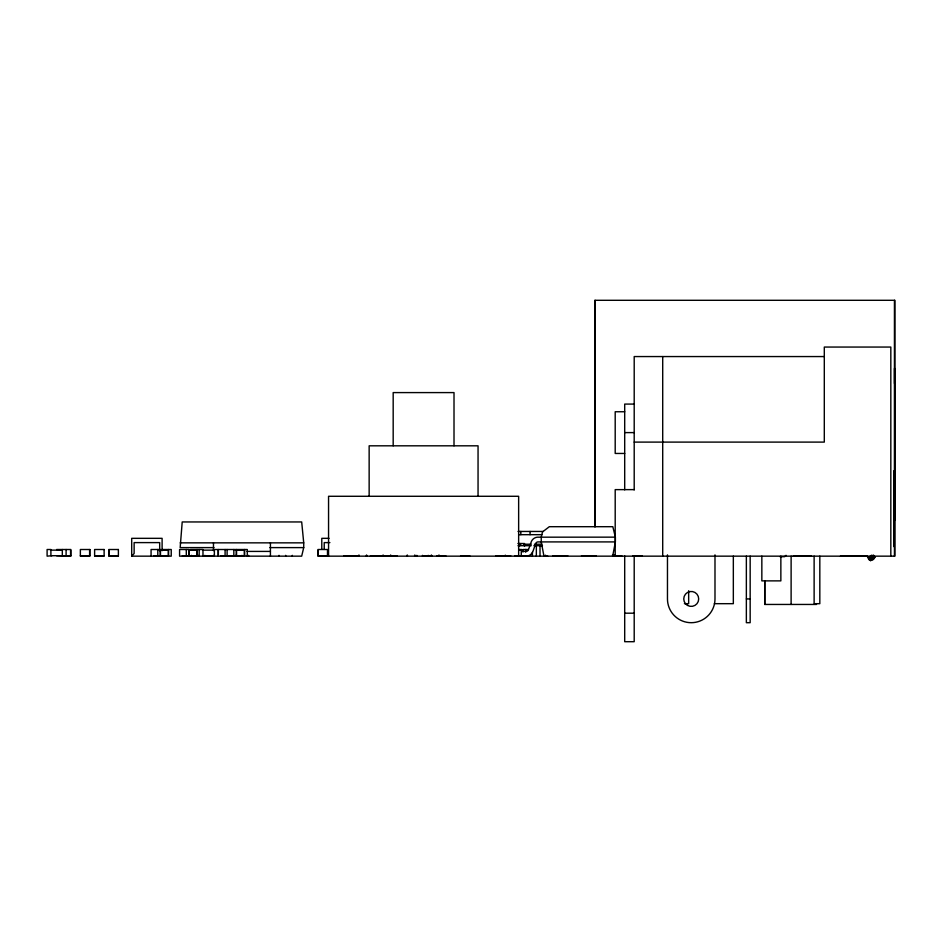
<?xml version="1.0" encoding="UTF-8"?>
<svg xmlns="http://www.w3.org/2000/svg" width="942" height="942" viewBox="0 0 942 942"><rect width="100%" height="100%" fill="white"/><g stroke="black" fill="none" stroke-linecap="round" stroke-linejoin="round"><path stroke-width="1.41" d="M213.999 547.608L180.169 547.608L182.206 521.95L301.687 521.95L303.724 542.851L303.724 547.608L301.687 556.157L179.581 556.157L179.581 549.504L189.001 549.504L189.001 555.709M800.005 555.686L800.512 556.157L799.193 556.157M612.677 556.157L615.385 541.909L615.385 537.152L612.818 526.696L549.339 526.696L542.521 531.924L541.25 537.152L541.25 541.909L543.958 556.157M786.028 555.321L784.686 556.663L780.07 556.734M161.824 549.504L171.232 549.504L171.232 556.157L131.692 556.157L134.129 553.496L134.129 542.604L159.681 542.604L159.681 550.776M868.83 558.618L873.281 555.062C878.238 557.758 868.995 563.952 868.218 557.852L871.562 555.179M869.395 559.336L873.858 555.78M869.89 559.948L874.353 556.392M870.267 560.419L874.729 556.863M870.502 560.714L874.965 557.158M824.297 356.559L634.202 356.559L634.202 489.97M894.488 368.346L894.488 383.559M634.202 404.083L624.699 404.083L624.699 489.864M624.699 411.748L615.197 411.748L615.197 453.455L624.699 453.455M624.699 432.602L634.202 432.602M634.202 442.104L824.297 442.104L824.297 347.056L890.826 347.056L890.826 556.157M634.202 489.628L615.197 489.628L615.197 556.157M518.065 531.453L543.334 531.453M518.677 534.679L541.803 534.679M615.385 537.152L537.293 537.187A7.289 7.289 0 0 0 531.453 541.332L528.368 549.975A2.508 2.508 0 0 1 526.366 551.388L521.279 551.411L521.279 556.157M329.029 538.329L321.787 538.329L321.787 549.327M615.385 541.909L538.047 541.909A2.52 2.52 0 0 0 535.668 543.593L532.96 551.329A7.265 7.265 0 0 1 526.119 556.157M329.9 542.604L324.225 542.604L324.225 549.41M180.169 542.851L303.724 542.851M517.947 543.522L524.494 543.522L524.494 546.325M523.611 544.229L531.206 544.229M534.455 544.229L541.838 544.229M517.994 545.701L531.253 545.677M533.878 545.701L542.462 545.701M269.895 547.608L303.724 547.608M56.602 549.504L70.862 549.504L70.862 556.157L56.602 555.709M190.343 549.504L202.977 549.504L202.977 555.709L214.376 555.709L214.376 549.504L218.179 549.504L218.179 556.157M518.971 549.504L521.656 549.504M528.38 549.504L522.998 549.504L522.998 551.988M50.903 550.14L62.313 550.14M159.269 550.116L168.359 550.14L168.359 555.709M202.977 550.14L214.376 550.14M235.312 550.116L244.39 550.14L244.39 555.709M518.63 550.116L523.387 550.116M247.051 551.411L270.425 551.411M612.43 555.203L615.279 555.203M70.862 555.709L50.903 555.709L50.903 549.504L47.1 549.504L47.1 556.157L51.857 555.709M80.364 555.709L89.867 555.709M94.624 555.709L104.126 555.709M108.883 555.709L118.386 555.709M153.758 555.709L168.547 555.709L168.547 549.504M182.277 555.709L197.055 555.709L197.055 549.504M221.052 555.709L244.579 555.709L244.579 549.504M317.984 555.709L327.486 555.709M343.854 555.709L358.643 555.709M397.065 555.709L370.253 556.157M422.534 555.709L432.037 556.157M495.928 555.709L510.717 555.709M514.944 555.709L529.722 555.709M552.954 555.709L567.743 555.709M581.473 555.709L596.251 555.709M632.989 555.709L642.091 555.709M746.358 598.935L750.162 598.935M684.387 603.681L688.661 603.681L688.661 590.728M714.319 603.681L733.335 603.681L733.335 556.157M816.514 604.446L764.704 604.446L764.704 581.037M624.699 613.195L634.202 613.195M868.218 557.852L866.864 555.804L840.441 556.157M894.676 368.346L894.676 520.42M894.441 300.298L894.441 556.157M893.958 470.623L893.958 546.654M819.823 556.157L819.823 603.681L814.123 603.681L814.123 556.157M811.557 556.157L793.117 556.157M791.115 556.157L791.115 604.446M780.859 556.157L780.859 580.873L761.842 580.873L761.842 556.157M764.798 581.037L764.798 604.446M750.162 556.157L750.162 622.697L746.358 622.697L746.358 556.157M714.99 554.862L714.99 598.935A23.762 23.762 0 0 1 691.228 622.697A23.762 23.762 0 0 1 667.466 598.935L667.466 554.862M662.709 356.559L662.709 556.157M634.202 556.157L634.202 641.702L624.699 641.702L624.699 555.933M622.132 556.157L612.63 556.157M595.05 300.298L595.05 526.755M594.944 526.755L594.944 300.298L894.9 300.298L894.9 556.157L317.984 556.157L317.984 549.504L327.486 549.504L327.486 556.157M540.013 545.701L540.013 556.157M536.351 545.701L536.351 556.157M532.418 552.165L532.418 556.157M530.063 531.453L530.063 534.679M525.695 549.504L525.695 552.165M520.82 531.453L520.82 534.679M520.808 543.522L520.808 544.229M519.537 543.522L519.537 546.325M518.642 556.157L518.642 496.281L328.558 496.281L328.558 556.157M478.053 496.281L478.053 445.813L369.146 445.813L369.146 496.281M470.058 556.157L460.556 556.157M454.009 445.813L454.009 392.59L393.179 392.59L393.179 445.813M446.108 556.157L436.593 556.157M439.16 555.227L439.16 556.157M438.784 555.227L438.784 556.157M431.566 555.227L431.566 556.157M431.177 555.227L431.177 556.157M428.233 555.356L428.233 556.157M422.534 555.356L422.534 556.157M416.835 555.356L416.835 556.157M415.022 555.227L415.022 556.157M414.645 555.227L414.645 556.157M407.415 555.227L407.415 556.157M407.038 555.227L407.038 556.157M390.883 555.227L390.883 556.157M390.506 555.227L390.506 556.157M383.276 555.227L383.276 556.157M382.899 555.227L382.899 556.157M366.744 555.227L366.744 556.157M366.356 555.227L366.356 556.157M359.137 555.227L359.137 556.157M358.761 555.227L358.761 556.157M318.266 550.14L318.266 555.709M292.314 555.356L292.314 556.145M285.661 555.356L285.661 556.145M279.009 555.356L279.009 556.145M270.425 542.851L270.425 556.157M248.594 555.356L248.594 556.145M247.275 556.157L247.275 549.504L218.367 549.504L218.367 556.157M241.941 555.356L241.941 556.145M236.524 549.504L236.524 555.709M236.336 550.14L236.336 555.709M235.288 555.356L235.288 556.145M233.828 549.504L233.828 556.157M227.104 549.504L227.104 556.157M225.091 549.504L225.091 556.157M213.469 542.851L213.469 550.658M213.469 555.356L213.434 555.709M204.873 555.356L204.873 556.145M199.174 549.504L199.174 556.157M198.22 555.356L198.22 556.145M196.878 555.709L196.878 550.14L188.812 550.14L188.812 555.709M191.567 555.356L191.567 556.145M186.304 549.504L186.304 556.157M162.106 550.705L162.106 538.329L131.692 538.329L131.692 556.204M160.481 555.709L160.481 549.504L151.073 549.504L151.073 556.157M160.293 550.14L160.293 555.709M157.797 549.504L157.797 556.157M109.142 550.14L109.142 555.709M89.608 550.14L89.608 555.709M70.579 550.14L70.579 555.709M66.105 549.504L66.105 556.157M62.313 549.504L62.313 555.709M505.43 555.191A3.332 3.332 0 0 1 503.075 556.157M547.749 556.157A3.332 3.332 0 0 1 545.394 555.191M89.867 549.504L80.364 549.504L80.364 556.157L89.867 556.157L89.867 549.504M104.126 549.504L94.624 549.504L94.624 556.157L104.126 556.157L104.126 549.504M118.386 549.504L108.883 549.504L108.883 556.157L118.386 556.157L118.386 549.504M687.495 605.4A7.465 7.465 0 0 0 698.693 598.935A7.465 7.465 0 0 0 687.495 592.459A7.465 7.465 0 0 0 687.495 605.4"/></g></svg>
